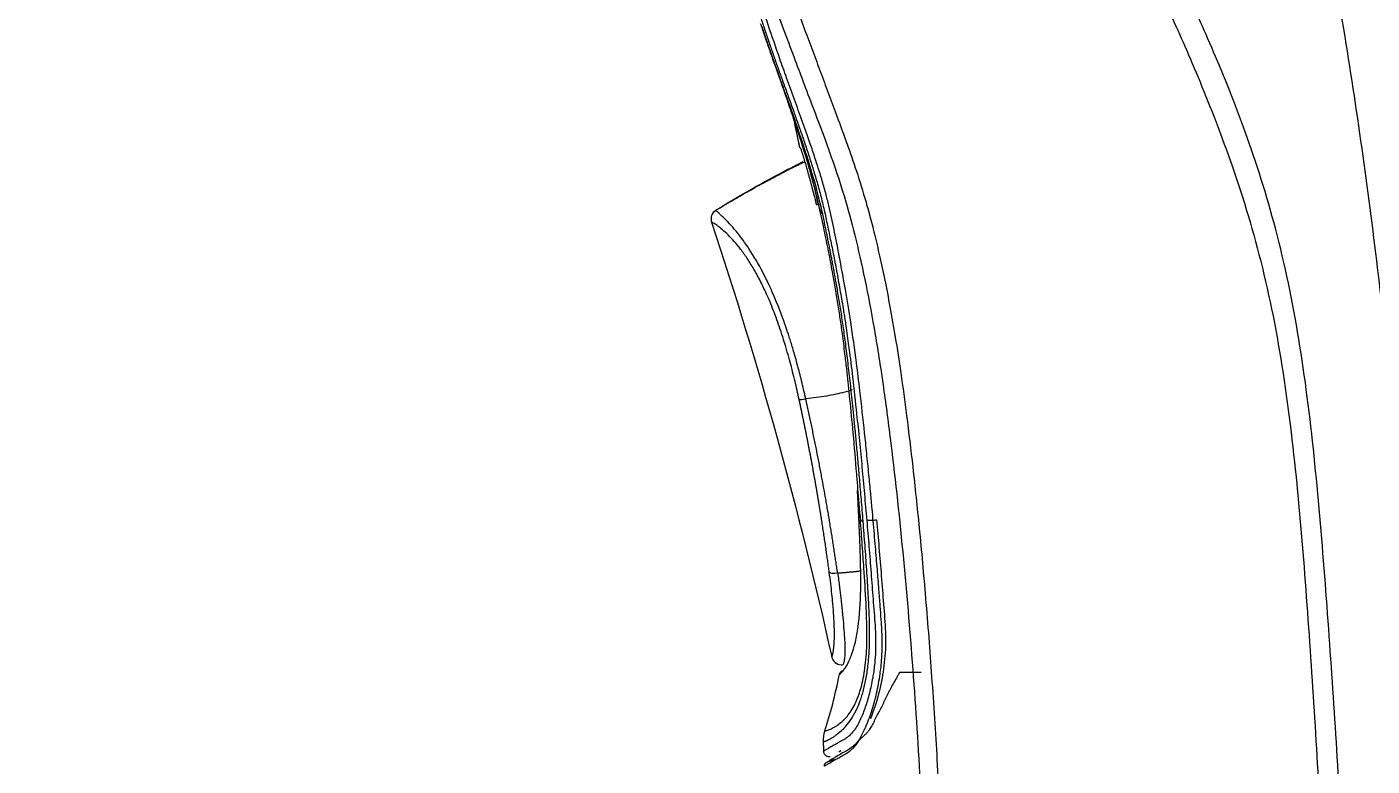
# Model space of a CAD drawing. Extents: x 1777 to 3131, y 3495 to 4487.
# Drawn here: x 2655.3 to 2722.2, y 4021.6 to 4058.4 of the extents above; entities that cross this region are included whole.
import ezdxf

# ---------------------------------------------------------------- set-up
doc = ezdxf.new("R2010")
doc.units = 0
doc.header["$LTSCALE"] = 30
doc.header["$MEASUREMENT"] = 0
doc.layers.add('\\M+5B3DF\\M+5B4E7\\M+5CFDF', color=3, linetype='CONTINUOUS', lineweight=9)

msp = doc.modelspace()

# ---------------------------------------------------------------- linework, layer by layer
at = {"layer": '\\M+5B3DF\\M+5B4E7\\M+5CFDF', "color": 0, "lineweight": -3}
for p, q in [((2689.553, 4049.246), (2689.549, 4049.246)), ((2694.496, 4049.781), (2694.498, 4049.772)), ((2689.344, 4048.664), (2689.339, 4048.664)), ((2689.339, 4048.664), (2689.339, 4048.664)), ((2695.887, 4026.638), (2695.887, 4026.639)), ((2695.887, 4026.638), (2695.887, 4026.638)), ((2695.088, 4021.783), (2695.478, 4021.931))]:
    msp.add_line(p, q, dxfattribs=at)
at = {"layer": '\\M+5B3DF\\M+5B4E7\\M+5CFDF', "color": 0, "lineweight": -3, "extrusion": (0, 0, -1)}
for start, end in [(46.06836, 58.02347), (341.61012, 343.96109)]:
    msp.add_arc((-2689.813, 4048.821, -0.004), 0.5, start, end, dxfattribs=at)
at = {"layer": '\\M+5B3DF\\M+5B4E7\\M+5CFDF', "color": 0, "lineweight": -3, "extrusion": (0, -4.238e-05, 1)}
msp.add_arc((2695.814, 4027.132, -0.15), 0.5, 192.54001, 267.96407, dxfattribs=at)
at = {"layer": '\\M+5B3DF\\M+5B4E7\\M+5CFDF', "color": 0, "lineweight": -3, "extrusion": (9.17373e-06, -4.22539e-05, 1)}
msp.add_arc((2695.814, 4027.132, -0.125), 0.5, 267.96407, 278.38471, dxfattribs=at)
at = {"layer": '\\M+5B3DF\\M+5B4E7\\M+5CFDF', "color": 0, "lineweight": -3, "extrusion": (-1.25434e-05, 3.82857e-05, 1)}
msp.add_arc((2696.398, 4022.869, 0.103), 1.5, 161.62144, 182.89666, dxfattribs=at)
at = {"layer": '\\M+5B3DF\\M+5B4E7\\M+5CFDF', "color": 0, "lineweight": -3}
for centre, major_axis, ratio, start_param, end_param in [((2694.007, 4052.417), (0.225, 0.109), 0.999499, 2.910541, 3.434029), ((2689.818, 4048.822), (0.062, -0.496), 0.999837, 3.576267, 4.909704), ((2694.161, 4039.962), (-0.488, -0.107), 0.14317, 0.319416, 1.273921), ((2695.686, 4031.321), (-0.495, -0.068), 0.217472, 0.203364, 1.401073), ((2695.814, 4027.133), (-0.445, 0.227), 0.999971, 0.690324, 2.007905), ((2695.814, 4027.133), (-0.445, 0.227), 0.999971, 2.007905, 2.18868), ((2695.95, 4026.09), (0.056, -0.244), 1, 3.70047, 4.293646), ((2695.95, 4026.09), (0.056, -0.244), 1, 3.40481, 3.649994)]:
    msp.add_ellipse(centre, major_axis=major_axis, ratio=ratio, start_param=start_param, end_param=end_param, dxfattribs=at)
for points, knots in [([(2669.332, 4161.45), (2669.654, 4160.589), (2670.03, 4159.585), (2670.902, 4157.278), (2671.892, 4154.671), (2673.067, 4151.621), (2674.314, 4148.404), (2674.974, 4146.712), (2677.019, 4141.497), (2678.469, 4137.837), (2681.411, 4130.433), (2682.903, 4126.69), (2685.909, 4119.193), (2687.423, 4115.438), (2690.48, 4107.942), (2692.025, 4104.2), (2695.129, 4096.746), (2696.689, 4093.033), (2699.035, 4087.562), (2699.819, 4085.755), (2701.378, 4082.201), (2702.154, 4080.454), (2703.687, 4077.051), (2704.444, 4075.395), (2705.894, 4072.263), (2706.586, 4070.788), (2707.847, 4068.139), (2708.414, 4066.965), (2709.418, 4064.888), (2709.855, 4063.986), (2710.664, 4062.299), (2711.036, 4061.515), (2711.627, 4060.244), (2711.829, 4059.804), (2712.256, 4058.864), (2712.481, 4058.363), (2713.19, 4056.751), (2713.71, 4055.532), (2714.79, 4052.783), (2715.349, 4051.254), (2716.371, 4047.96), (2716.834, 4046.194), (2717.596, 4042.489), (2717.895, 4040.549), (2718.382, 4036.616), (2718.57, 4034.624), (2718.902, 4030.624), (2719.047, 4028.617), (2719.315, 4024.596), (2719.439, 4022.582), (2719.664, 4018.552), (2719.765, 4016.535), (2720.037, 4010.481), (2720.18, 4006.438), (2720.294, 4002.392)], [0, 0, 0, 0, 0.03125, 0.03125, 0.0625, 0.09375, 0.09375, 0.125, 0.125, 0.1875, 0.1875, 0.25, 0.25, 0.3125, 0.3125, 0.375, 0.375, 0.4375, 0.4375, 0.46875, 0.46875, 0.5, 0.5, 0.53125, 0.53125, 0.5625, 0.5625, 0.59375, 0.59375, 0.625, 0.625, 0.65625, 0.65625, 0.671875, 0.671875, 0.6875, 0.6875, 0.71875, 0.71875, 0.75, 0.75, 0.78125, 0.78125, 0.8125, 0.8125, 0.84375, 0.84375, 0.875, 0.875, 0.90625, 0.90625, 0.9375, 0.9375, 1, 1, 1, 1]), ([(2721.336, 4002.393), (2721.226, 4006.429), (2721.08, 4010.462), (2720.795, 4016.5), (2720.69, 4018.511), (2720.455, 4022.531), (2720.327, 4024.539), (2720.051, 4028.548), (2719.903, 4030.55), (2719.576, 4034.538), (2719.396, 4036.526), (2718.943, 4040.453), (2718.67, 4042.392), (2717.974, 4046.112), (2717.552, 4047.892), (2716.59, 4051.225), (2716.05, 4052.778), (2714.978, 4055.603), (2714.445, 4056.874), (2713.464, 4059.122), (2713.018, 4060.095), (2712.195, 4061.851), (2711.817, 4062.637), (2711.008, 4064.29), (2710.578, 4065.156), (2709.598, 4067.128), (2709.048, 4068.234), (2707.815, 4070.767), (2707.132, 4072.193), (2705.696, 4075.249), (2704.942, 4076.879), (2703.411, 4080.24), (2702.632, 4081.97), (2701.07, 4085.494), (2700.285, 4087.288), (2697.934, 4092.725), (2696.371, 4096.422), (2693.26, 4103.846), (2691.713, 4107.574), (2688.648, 4115.045), (2687.13, 4118.787), (2684.116, 4126.261), (2682.62, 4129.992), (2679.664, 4137.382), (2678.204, 4141.039), (2676.143, 4146.267), (2675.477, 4147.967), (2674.22, 4151.202), (2673.628, 4152.739), (2672.539, 4155.594), (2672.041, 4156.913), (2671.17, 4159.255), (2670.796, 4160.277), (2670.48, 4161.153)], [0, 0, 0, 0, 0.0625, 0.0625, 0.09375, 0.09375, 0.125, 0.125, 0.15625, 0.15625, 0.1875, 0.1875, 0.21875, 0.21875, 0.25, 0.25, 0.28125, 0.28125, 0.3125, 0.3125, 0.34375, 0.34375, 0.375, 0.375, 0.40625, 0.40625, 0.4375, 0.4375, 0.46875, 0.46875, 0.5, 0.5, 0.53125, 0.53125, 0.5625, 0.5625, 0.625, 0.625, 0.6875, 0.6875, 0.75, 0.75, 0.8125, 0.8125, 0.875, 0.875, 0.90625, 0.90625, 0.9375, 0.9375, 0.96875, 0.96875, 1, 1, 1, 1]), ([(2655.948, 4158.153), (2655.979, 4158.073), (2656.043, 4157.91), (2656.144, 4157.65), (2656.251, 4157.372), (2656.366, 4157.075), (2656.489, 4156.758), (2656.619, 4156.418), (2656.759, 4156.055), (2656.909, 4155.666), (2657.068, 4155.25), (2657.239, 4154.805), (2657.421, 4154.329), (2657.616, 4153.82), (2657.823, 4153.277), (2658.045, 4152.698), (2658.28, 4152.082), (2658.529, 4151.43), (2658.791, 4150.741), (2659.068, 4150.016), (2659.358, 4149.256), (2659.662, 4148.458), (2659.981, 4147.622), (2660.316, 4146.745), (2660.665, 4145.827), (2661.03, 4144.871), (2661.408, 4143.88), (2661.798, 4142.856), (2662.199, 4141.804), (2662.609, 4140.726), (2663.028, 4139.627), (2663.455, 4138.506), (2663.892, 4137.36), (2664.342, 4136.178), (2664.81, 4134.949), (2665.3, 4133.662), (2665.816, 4132.308), (2666.359, 4130.881), (2666.933, 4129.376), (2667.538, 4127.787), (2668.177, 4126.11), (2668.85, 4124.344), (2669.559, 4122.484), (2670.304, 4120.529), (2671.084, 4118.481), (2671.896, 4116.349), (2672.73, 4114.162), (2673.568, 4111.963), (2674.393, 4109.799), (2675.194, 4107.698), (2675.97, 4105.661), (2676.728, 4103.673), (2677.471, 4101.724), (2678.198, 4099.815), (2678.908, 4097.954), (2679.598, 4096.141), (2680.274, 4094.367), (2680.944, 4092.609), (2681.616, 4090.846), (2682.295, 4089.06), (2682.986, 4087.247), (2683.687, 4085.406), (2684.396, 4083.544), (2685.109, 4081.673), (2685.818, 4079.81), (2686.517, 4077.972), (2687.2, 4076.177), (2687.859, 4074.447), (2688.496, 4072.773), (2689.116, 4071.141), (2689.729, 4069.527), (2690.336, 4067.926), (2690.937, 4066.338), (2691.529, 4064.769), (2692.105, 4063.24), (2692.65, 4061.792), (2693.151, 4060.457), (2693.608, 4059.235), (2694.036, 4058.094), (2694.439, 4057.018), (2694.819, 4055.991), (2695.199, 4054.968), (2695.598, 4053.901), (2696.029, 4052.732), (2696.496, 4051.399), (2696.898, 4050.135), (2697.217, 4049.003), (2697.462, 4048.048), (2697.712, 4046.971), (2697.968, 4045.768), (2698.231, 4044.422), (2698.502, 4042.884), (2698.781, 4041.077), (2699.072, 4038.921), (2699.379, 4036.345), (2699.697, 4033.305), (2700.014, 4029.816), (2700.311, 4025.961), (2700.575, 4021.841), (2700.805, 4017.488), (2701.007, 4012.825), (2701.187, 4007.762), (2701.281, 4004.232), (2701.33, 4002.394)], [0, 0, 0, 0, 0.003544, 0.007201, 0.01097, 0.014848, 0.018837, 0.022935, 0.027142, 0.031459, 0.035888, 0.040431, 0.045095, 0.049884, 0.054803, 0.059853, 0.065035, 0.070349, 0.07579, 0.08135, 0.087022, 0.092807, 0.09872, 0.104773, 0.110967, 0.117287, 0.123715, 0.130231, 0.136819, 0.143468, 0.150168, 0.156906, 0.163715, 0.170668, 0.177844, 0.185322, 0.193141, 0.201338, 0.209948, 0.219002, 0.228521, 0.238531, 0.249049, 0.260084, 0.271644, 0.283691, 0.296093, 0.308564, 0.320791, 0.332572, 0.343982, 0.355131, 0.366093, 0.376851, 0.387326, 0.397512, 0.40746, 0.417323, 0.427267, 0.437362, 0.447647, 0.458143, 0.468826, 0.479621, 0.490447, 0.501223, 0.511855, 0.522246, 0.532261, 0.542305, 0.552449, 0.562759, 0.573377, 0.584445, 0.595968, 0.607757, 0.619676, 0.631715, 0.643918, 0.656335, 0.669021, 0.682018, 0.695271, 0.708641, 0.722035, 0.735445, 0.742244, 0.74954, 0.757318, 0.765556, 0.774232, 0.783549, 0.793975, 0.806052, 0.820158, 0.836493, 0.855109, 0.875694, 0.897487, 0.920175, 0.944378, 0.971031, 1, 1, 1, 1]), ([(2655.276, 4157.101), (2655.547, 4156.402), (2655.86, 4155.594), (2656.41, 4154.166), (2656.607, 4153.654), (2657.027, 4152.56), (2657.251, 4151.977), (2657.957, 4150.133), (2658.473, 4148.779), (2659.58, 4145.879), (2660.171, 4144.329), (2661.402, 4141.094), (2662.044, 4139.407), (2663.357, 4135.958), (2664.029, 4134.192), (2665.388, 4130.619), (2666.076, 4128.812), (2667.461, 4125.176), (2668.157, 4123.349), (2669.554, 4119.684), (2670.254, 4117.847), (2671.656, 4114.168), (2672.358, 4112.327), (2674.465, 4106.8), (2675.871, 4103.113), (2677.976, 4097.59), (2678.678, 4095.75), (2680.076, 4092.079), (2680.774, 4090.247), (2682.165, 4086.599), (2682.857, 4084.783), (2684.23, 4081.183), (2684.91, 4079.399), (2686.25, 4075.885), (2686.911, 4074.153), (2687.873, 4071.626), (2688.19, 4070.795), (2688.809, 4069.165), (2689.113, 4068.365), (2689.997, 4066.036), (2690.547, 4064.578), (2691.294, 4062.597), (2691.529, 4061.972), (2691.968, 4060.799), (2692.173, 4060.25), (2692.563, 4059.21), (2692.748, 4058.72), (2693.102, 4057.782), (2693.27, 4057.335), (2693.755, 4056.043), (2694.058, 4055.242), (2694.55, 4053.954), (2694.719, 4053.509), (2695.073, 4052.556), (2695.258, 4052.047), (2695.633, 4050.951), (2695.822, 4050.365), (2696.191, 4049.113), (2696.368, 4048.448), (2696.708, 4047.036), (2696.872, 4046.292), (2697.19, 4044.731), (2697.343, 4043.913), (2697.634, 4042.205), (2697.772, 4041.317), (2698.031, 4039.503), (2698.153, 4038.576), (2698.5, 4035.759), (2698.708, 4033.832), (2699.076, 4029.945), (2699.239, 4027.985), (2699.528, 4024.059), (2699.653, 4022.093), (2699.874, 4018.159), (2699.97, 4016.19), (2700.226, 4010.281), (2700.352, 4006.338), (2700.452, 4002.394)], [0, 0, 0, 0, 0.03125, 0.03125, 0.046875, 0.046875, 0.0625, 0.0625, 0.09375, 0.09375, 0.125, 0.125, 0.15625, 0.15625, 0.1875, 0.1875, 0.21875, 0.21875, 0.25, 0.25, 0.28125, 0.28125, 0.3125, 0.3125, 0.375, 0.375, 0.40625, 0.40625, 0.4375, 0.4375, 0.46875, 0.46875, 0.5, 0.5, 0.53125, 0.53125, 0.546875, 0.546875, 0.5625, 0.5625, 0.59375, 0.59375, 0.609375, 0.609375, 0.625, 0.625, 0.640625, 0.640625, 0.65625, 0.65625, 0.6875, 0.6875, 0.703125, 0.703125, 0.71875, 0.71875, 0.734375, 0.734375, 0.75, 0.75, 0.765625, 0.765625, 0.78125, 0.78125, 0.796875, 0.796875, 0.8125, 0.8125, 0.84375, 0.84375, 0.875, 0.875, 0.90625, 0.90625, 0.9375, 0.9375, 1, 1, 1, 1]), ([(2697.392, 4033.783), (2697.373, 4033.985), (2697.331, 4034.444), (2697.259, 4035.213), (2697.17, 4036.139), (2697.07, 4037.141), (2696.923, 4038.545), (2696.755, 4040.053), (2696.53, 4041.902), (2696.291, 4043.607), (2696.019, 4045.247), (2695.808, 4046.407), (2695.661, 4047.19), (2695.551, 4047.759), (2695.441, 4048.309), (2695.317, 4048.896), (2695.181, 4049.494), (2695.019, 4050.131), (2694.84, 4050.759), (2694.66, 4051.345), (2694.468, 4051.941), (2694.199, 4052.743), (2693.848, 4053.728), (2693.455, 4054.81), (2693.087, 4055.821), (2692.656, 4057.033), (2692.225, 4058.301), (2691.798, 4059.548), (2691.489, 4060.44), (2691.238, 4061.161), (2690.755, 4062.552), (2690.14, 4064.279), (2689.392, 4066.315), (2688.837, 4067.816), (2688.187, 4069.558), (2687.442, 4071.543), (2686.604, 4073.766), (2685.674, 4076.225), (2684.653, 4078.92), (2683.14, 4082.907), (2681.213, 4087.98), (2678.983, 4093.86), (2676.97, 4099.166), (2675.177, 4103.882), (2673.612, 4108.004), (2672.274, 4111.529), (2671.163, 4114.456), (2670.278, 4116.784), (2669.621, 4118.517), (2669.19, 4119.653), (2668.295, 4122.016), (2666.983, 4125.48), (2665.316, 4129.893), (2664.024, 4133.316), (2662.698, 4136.835), (2661.297, 4140.551), (2659.825, 4144.442), (2658.624, 4147.598), (2657.678, 4150.072), (2656.957, 4151.938), (2656.429, 4153.28), (2656.055, 4154.222), (2655.802, 4154.857), (2655.646, 4155.247), (2655.572, 4155.431), (2655.548, 4155.492)], [0, 0, 0, 0, 0.003976, 0.009037, 0.015181, 0.02234, 0.029033, 0.04339, 0.053009, 0.067553, 0.080041, 0.090497, 0.096214, 0.100508, 0.105868, 0.11143, 0.117193, 0.123269, 0.130297, 0.136094, 0.141538, 0.149425, 0.163015, 0.17726, 0.192999, 0.207436, 0.232823, 0.251111, 0.25955, 0.267329, 0.277588, 0.307897, 0.319194, 0.331856, 0.345879, 0.361259, 0.378, 0.3961, 0.415561, 0.436382, 0.481194, 0.521892, 0.558479, 0.590959, 0.619335, 0.643607, 0.663774, 0.679837, 0.691795, 0.699649, 0.703397, 0.740803, 0.771616, 0.795835, 0.813454, 0.847523, 0.878173, 0.905401, 0.929204, 0.949582, 0.966531, 0.980047, 0.990129, 0.99678, 1, 1, 1, 1]), ([(2725.395, 4002.393), (2725.349, 4003.853), (2725.252, 4006.772), (2725.031, 4012.61), (2724.762, 4018.446), (2724.43, 4024.281), (2724.144, 4028.653), (2723.817, 4033.031), (2723.411, 4037.766), (2722.887, 4043.046), (2722.19, 4048.97), (2721.356, 4054.952), (2720.389, 4060.872), (2719.305, 4066.595), (2718.135, 4071.995), (2717.13, 4076.12), (2716.339, 4079.139), (2715.694, 4081.498), (2714.999, 4083.924), (2713.988, 4087.279), (2713, 4090.346), (2712.019, 4093.225), (2711.281, 4095.313), (2710.536, 4097.351), (2709.776, 4099.362), (2708.994, 4101.368), (2708.18, 4103.391), (2707.325, 4105.452), (2706.418, 4107.572), (2705.446, 4109.772), (2704.399, 4112.068), (2703.255, 4114.494), (2702.164, 4116.732), (2701.07, 4118.908), (2699.607, 4121.744), (2697.451, 4125.747), (2694.428, 4131.007), (2691.1, 4136.421), (2687.629, 4141.717), (2684.208, 4146.645), (2681.587, 4150.251), (2679.739, 4152.732), (2678.634, 4154.194), (2677.984, 4155.045), (2677.706, 4155.408), (2677.689, 4155.431)], [0, 0, 0, 0, 0.023856, 0.047713, 0.095426, 0.119282, 0.143139, 0.166995, 0.190851, 0.221179, 0.251506, 0.281834, 0.312162, 0.342489, 0.372817, 0.403144, 0.418308, 0.433472, 0.454288, 0.475105, 0.516738, 0.537554, 0.558371, 0.579187, 0.600004, 0.62082, 0.641637, 0.662453, 0.68327, 0.704086, 0.724903, 0.745719, 0.766536, 0.780458, 0.794381, 0.822225, 0.85007, 0.877915, 0.90576, 0.933604, 0.961449, 0.975371, 0.989294, 0.999326, 1, 1, 1, 1]), ([(2655.701, 4154.746), (2655.732, 4154.669), (2655.796, 4154.51), (2655.898, 4154.257), (2656.009, 4153.982), (2656.129, 4153.683), (2656.26, 4153.359), (2656.402, 4153.006), (2656.555, 4152.621), (2656.722, 4152.201), (2656.902, 4151.742), (2657.098, 4151.243), (2657.308, 4150.703), (2657.533, 4150.122), (2657.774, 4149.498), (2658.031, 4148.83), (2658.306, 4148.113), (2658.599, 4147.342), (2658.91, 4146.522), (2659.239, 4145.658), (2659.585, 4144.747), (2659.95, 4143.786), (2660.333, 4142.771), (2660.735, 4141.707), (2661.154, 4140.597), (2661.591, 4139.437), (2662.045, 4138.227), (2662.516, 4136.974), (2663.003, 4135.677), (2663.506, 4134.337), (2664.025, 4132.956), (2664.559, 4131.536), (2665.108, 4130.076), (2665.671, 4128.58), (2666.249, 4127.047), (2666.84, 4125.479), (2667.444, 4123.876), (2668.062, 4122.24), (2668.693, 4120.571), (2669.337, 4118.87), (2669.993, 4117.137), (2670.662, 4115.372), (2671.343, 4113.575), (2672.036, 4111.748), (2672.74, 4109.888), (2673.456, 4107.999), (2674.185, 4106.079), (2674.925, 4104.128), (2675.676, 4102.148), (2676.439, 4100.138), (2677.212, 4098.099), (2677.996, 4096.031), (2678.789, 4093.935), (2679.593, 4091.812), (2680.408, 4089.663), (2681.231, 4087.491), (2682.062, 4085.298), (2682.9, 4083.087), (2683.741, 4080.865), (2684.459, 4078.975), (2685.046, 4077.423), (2685.504, 4076.21), (2685.957, 4075.008), (2686.405, 4073.818), (2686.849, 4072.641), (2687.283, 4071.483), (2687.71, 4070.343), (2688.125, 4069.226), (2688.527, 4068.139), (2688.917, 4067.083), (2689.287, 4066.069), (2689.638, 4065.096), (2689.971, 4064.168), (2690.276, 4063.297), (2690.564, 4062.472), (2690.822, 4061.708), (2691.07, 4060.98), (2691.307, 4060.288), (2691.526, 4059.636), (2691.737, 4059.009), (2691.937, 4058.407), (2692.134, 4057.822), (2692.329, 4057.245), (2692.53, 4056.667), (2692.741, 4056.076), (2692.964, 4055.465), (2693.193, 4054.832), (2693.418, 4054.205), (2693.642, 4053.579), (2693.859, 4052.961), (2694.076, 4052.315), (2694.295, 4051.635), (2694.515, 4050.925), (2694.726, 4050.19), (2694.911, 4049.448), (2695.074, 4048.696), (2695.233, 4047.917), (2695.403, 4047.09), (2695.572, 4046.224), (2695.729, 4045.326), (2695.859, 4044.587), (2695.962, 4043.942), (2696.062, 4043.283), (2696.202, 4042.253), (2696.38, 4040.826), (2696.545, 4039.293), (2696.704, 4037.789), (2696.832, 4036.461), (2696.951, 4035.14), (2697.029, 4034.256), (2697.068, 4033.817)], [0, 0, 0, 0, 0.004064, 0.008338, 0.012822, 0.017515, 0.022417, 0.027527, 0.032846, 0.038374, 0.044111, 0.050058, 0.056216, 0.062585, 0.069164, 0.075952, 0.082946, 0.090152, 0.097572, 0.105204, 0.113045, 0.121092, 0.12935, 0.137821, 0.146504, 0.155392, 0.164494, 0.17381, 0.183336, 0.193072, 0.203021, 0.213179, 0.223549, 0.234132, 0.244925, 0.255929, 0.267144, 0.278572, 0.290209, 0.302057, 0.314116, 0.326385, 0.338865, 0.351555, 0.364455, 0.377566, 0.390888, 0.40442, 0.418161, 0.432112, 0.446275, 0.460646, 0.475227, 0.49002, 0.50502, 0.52023, 0.53565, 0.551277, 0.567115, 0.58316, 0.592044, 0.600928, 0.609812, 0.618697, 0.627579, 0.63646, 0.64534, 0.654216, 0.663094, 0.671969, 0.68084, 0.689715, 0.698586, 0.707459, 0.716333, 0.72521, 0.734098, 0.742981, 0.751867, 0.760754, 0.769643, 0.778535, 0.787431, 0.796331, 0.805231, 0.814129, 0.823024, 0.831921, 0.839262, 0.846596, 0.853929, 0.861261, 0.868588, 0.875901, 0.883207, 0.890525, 0.897862, 0.905201, 0.912528, 0.919862, 0.927195, 0.929512, 0.934403, 0.941873, 0.951919, 0.96455, 0.973562, 0.982471, 0.991284, 1, 1, 1, 1]), ([(2694.67, 4049.576), (2694.637, 4049.715), (2694.567, 4050.011), (2694.451, 4050.467), (2694.318, 4050.962), (2694.114, 4051.68), (2693.817, 4052.652), (2693.415, 4053.882), (2692.979, 4055.14), (2692.607, 4056.187), (2692.311, 4057.024), (2692.063, 4057.735), (2691.893, 4058.231), (2691.796, 4058.515), (2691.789, 4058.533)], [0, 0, 0, 0, 0.037063, 0.079472, 0.122139, 0.170857, 0.275703, 0.395818, 0.542898, 0.69627, 0.787496, 0.878901, 0.992405, 1, 1, 1, 1]), ([(2694.878, 4049.051), (2694.768, 4049.554), (2694.644, 4050.05), (2694.378, 4051.015), (2694.237, 4051.484), (2693.814, 4052.829), (2693.532, 4053.642), (2693.006, 4055.122), (2692.762, 4055.793), (2692.302, 4057.09), (2692.088, 4057.717), (2691.862, 4058.379)], [0, 0, 0, 0, 0.125, 0.125, 0.25, 0.25, 0.5, 0.5, 0.75, 0.75, 1, 1, 1, 1]), ([(2693.758, 4052.373), (2693.759, 4052.372), (2693.76, 4052.369), (2693.762, 4052.365), (2693.763, 4052.362)], [0, 0, 0, 0, 0.309541, 1, 1, 1, 1]), ([(2689.548, 4049.245), (2690.719, 4049.976), (2692.167, 4050.799), (2693.653, 4051.548), (2693.908, 4051.674)], [0, 0, 0, 0, 0.829153, 1, 1, 1, 1]), ([(2689.553, 4049.246), (2689.568, 4049.255), (2689.598, 4049.274), (2689.643, 4049.301), (2689.688, 4049.329), (2689.733, 4049.356), (2689.778, 4049.384), (2689.823, 4049.411), (2689.868, 4049.438), (2689.913, 4049.465), (2689.959, 4049.493), (2690.004, 4049.52), (2690.049, 4049.547), (2690.094, 4049.574), (2690.139, 4049.6), (2690.184, 4049.627), (2690.283, 4049.685), (2690.433, 4049.773), (2690.635, 4049.89), (2690.813, 4049.992), (2690.964, 4050.078), (2691.089, 4050.149), (2691.206, 4050.214), (2691.311, 4050.273), (2691.405, 4050.325), (2691.479, 4050.366), (2691.54, 4050.4), (2691.592, 4050.429), (2691.651, 4050.462), (2691.718, 4050.498), (2691.791, 4050.538), (2691.9, 4050.598), (2692.055, 4050.683), (2692.255, 4050.79), (2692.495, 4050.918), (2692.734, 4051.044), (2692.967, 4051.165), (2693.155, 4051.261), (2693.318, 4051.344), (2693.456, 4051.413), (2693.616, 4051.493), (2693.788, 4051.578), (2693.921, 4051.643), (2693.978, 4051.671)], [0, 0, 0, 0, 0.012191, 0.024343, 0.036456, 0.048527, 0.060557, 0.072545, 0.084489, 0.096388, 0.108243, 0.120052, 0.131814, 0.143529, 0.155196, 0.166815, 0.178385, 0.230939, 0.28116, 0.329027, 0.360957, 0.390419, 0.417434, 0.442029, 0.462401, 0.480625, 0.490508, 0.501789, 0.514472, 0.528561, 0.544058, 0.560963, 0.597832, 0.642639, 0.686634, 0.748749, 0.792868, 0.831797, 0.865552, 0.894142, 0.917574, 0.9651, 1, 1, 1, 1]), ([(2694.033, 4039.864), (2693.998, 4040.017), (2693.931, 4040.315), (2693.827, 4040.749), (2693.725, 4041.158), (2693.624, 4041.542), (2693.526, 4041.899), (2693.431, 4042.231), (2693.34, 4042.537), (2693.254, 4042.816), (2693.173, 4043.069), (2693.097, 4043.296), (2693.029, 4043.497), (2692.968, 4043.671), (2692.713, 4044.381), (2692.23, 4045.564), (2691.482, 4046.95), (2690.746, 4048.023), (2690.268, 4048.561), (2689.978, 4048.857), (2689.823, 4049.005), (2689.704, 4049.114), (2689.619, 4049.188), (2689.566, 4049.234), (2689.557, 4049.242), (2689.553, 4049.246)], [0, 0, 0, 0, 0.028094, 0.054657, 0.079687, 0.103183, 0.125139, 0.145545, 0.164399, 0.181699, 0.197441, 0.211617, 0.224217, 0.235234, 0.244663, 0.35928, 0.465682, 0.563315, 0.6954, 0.7472, 0.798522, 0.849426, 0.899963, 0.950151, 1, 1, 1, 1]), ([(2694.512, 4049.715), (2694.515, 4049.705), (2694.52, 4049.685), (2694.527, 4049.655), (2694.535, 4049.625), (2694.543, 4049.594), (2694.55, 4049.564), (2694.555, 4049.543), (2694.558, 4049.533)], [0, 0, 0, 0, 0.166793, 0.333528, 0.500211, 0.666847, 0.833442, 1, 1, 1, 1]), ([(2696.75, 4033.867), (2696.737, 4034.034), (2696.702, 4034.477), (2696.649, 4035.143), (2696.595, 4035.814), (2696.507, 4036.892), (2696.386, 4038.292), (2696.225, 4039.951), (2696.093, 4041.177), (2695.973, 4042.2), (2695.868, 4043.035), (2695.752, 4043.864), (2695.632, 4044.639), (2695.499, 4045.42), (2695.372, 4046.152), (2695.254, 4046.786), (2695.143, 4047.348), (2695.033, 4047.88), (2694.921, 4048.427), (2694.801, 4048.993), (2694.714, 4049.379), (2694.67, 4049.576)], [0, 0, 0, 0, 0.028529, 0.075685, 0.113972, 0.143867, 0.261493, 0.357044, 0.436102, 0.480933, 0.543093, 0.590575, 0.637651, 0.692424, 0.743147, 0.787074, 0.826678, 0.865668, 0.904545, 0.95121, 1, 1, 1, 1]), ([(2693.702, 4039.839), (2693.668, 4039.992), (2693.603, 4040.289), (2693.496, 4040.748), (2693.382, 4041.211), (2693.21, 4041.869), (2692.974, 4042.699), (2692.653, 4043.672), (2692.312, 4044.57), (2691.966, 4045.355), (2691.625, 4046.03), (2691.286, 4046.612), (2690.951, 4047.113), (2690.621, 4047.541), (2690.305, 4047.893), (2690.013, 4048.177), (2689.755, 4048.395), (2689.583, 4048.523), (2689.474, 4048.597), (2689.409, 4048.637), (2689.362, 4048.661), (2689.35, 4048.663), (2689.344, 4048.664)], [0, 0, 0, 0, 0.029305, 0.056597, 0.087438, 0.117548, 0.182085, 0.246278, 0.306775, 0.361942, 0.413092, 0.462691, 0.514263, 0.56751, 0.625595, 0.689267, 0.758048, 0.832724, 0.873016, 0.914304, 0.956621, 1, 1, 1, 1]), ([(2695.204, 4031.233), (2695.198, 4031.281), (2695.185, 4031.376), (2695.165, 4031.52), (2695.145, 4031.666), (2695.125, 4031.812), (2695.105, 4031.959), (2695.084, 4032.107), (2695.062, 4032.257), (2695.041, 4032.407), (2695.019, 4032.559), (2694.996, 4032.711), (2694.974, 4032.865), (2694.95, 4033.019), (2694.927, 4033.175), (2694.903, 4033.332), (2694.879, 4033.489), (2694.854, 4033.648), (2694.829, 4033.808), (2694.804, 4033.969), (2694.778, 4034.131), (2694.751, 4034.294), (2694.725, 4034.458), (2694.698, 4034.622), (2694.67, 4034.788), (2694.642, 4034.955), (2694.614, 4035.123), (2694.585, 4035.292), (2694.555, 4035.462), (2694.526, 4035.633), (2694.495, 4035.805), (2694.465, 4035.979), (2694.433, 4036.153), (2694.402, 4036.328), (2694.37, 4036.504), (2694.337, 4036.681), (2694.304, 4036.859), (2694.27, 4037.038), (2694.236, 4037.218), (2694.201, 4037.399), (2694.166, 4037.581), (2694.131, 4037.763), (2694.094, 4037.947), (2694.058, 4038.132), (2694.02, 4038.318), (2693.982, 4038.505), (2693.944, 4038.693), (2693.905, 4038.881), (2693.866, 4039.071), (2693.826, 4039.262), (2693.785, 4039.453), (2693.744, 4039.646), (2693.716, 4039.774), (2693.702, 4039.839)], [0, 0, 0, 0, 0.016653, 0.033427, 0.050322, 0.067338, 0.084474, 0.101731, 0.119109, 0.136606, 0.154223, 0.17196, 0.189817, 0.207792, 0.225887, 0.244102, 0.262434, 0.280886, 0.299456, 0.318144, 0.33695, 0.355875, 0.374917, 0.394076, 0.413353, 0.432747, 0.452258, 0.471886, 0.49163, 0.511491, 0.531468, 0.551561, 0.57177, 0.592095, 0.612535, 0.63309, 0.653761, 0.674546, 0.695447, 0.716462, 0.737591, 0.758834, 0.780192, 0.801663, 0.823249, 0.844947, 0.866759, 0.888684, 0.910722, 0.932873, 0.955136, 0.977512, 1, 1, 1, 1]), ([(2696.348, 4040.311), (2696.311, 4040.298), (2696.185, 4040.259), (2695.914, 4040.182), (2695.525, 4040.091), (2695.057, 4040.002), (2694.554, 4039.926), (2694.211, 4039.885), (2694.033, 4039.864)], [0, 0, 0, 0, 0.049745, 0.165041, 0.352835, 0.552721, 0.767398, 1, 1, 1, 1]), ([(2695.617, 4031.203), (2695.61, 4031.252), (2695.596, 4031.349), (2695.575, 4031.495), (2695.554, 4031.641), (2695.532, 4031.787), (2695.51, 4031.933), (2695.488, 4032.079), (2695.466, 4032.226), (2695.443, 4032.373), (2695.421, 4032.519), (2695.398, 4032.666), (2695.375, 4032.813), (2695.351, 4032.96), (2695.328, 4033.108), (2695.304, 4033.255), (2695.28, 4033.403), (2695.256, 4033.55), (2695.231, 4033.698), (2695.207, 4033.846), (2695.182, 4033.994), (2695.157, 4034.142), (2695.131, 4034.291), (2695.106, 4034.439), (2695.08, 4034.588), (2695.054, 4034.736), (2695.028, 4034.885), (2695.001, 4035.034), (2694.975, 4035.183), (2694.948, 4035.332), (2694.921, 4035.482), (2694.893, 4035.631), (2694.866, 4035.781), (2694.838, 4035.931), (2694.81, 4036.08), (2694.782, 4036.23), (2694.753, 4036.38), (2694.724, 4036.531), (2694.696, 4036.681), (2694.666, 4036.831), (2694.637, 4036.982), (2694.607, 4037.133), (2694.577, 4037.283), (2694.547, 4037.434), (2694.517, 4037.585), (2694.486, 4037.736), (2694.455, 4037.888), (2694.424, 4038.039), (2694.393, 4038.19), (2694.361, 4038.342), (2694.33, 4038.494), (2694.298, 4038.646), (2694.265, 4038.797), (2694.233, 4038.95), (2694.2, 4039.102), (2694.167, 4039.254), (2694.134, 4039.406), (2694.1, 4039.559), (2694.067, 4039.711), (2694.044, 4039.813), (2694.033, 4039.864)], [0, 0, 0, 0, 0.016833, 0.033681, 0.050543, 0.067419, 0.08431, 0.101215, 0.118134, 0.135068, 0.152016, 0.168979, 0.185955, 0.202946, 0.219952, 0.236972, 0.254006, 0.271054, 0.288117, 0.305193, 0.322285, 0.33939, 0.35651, 0.373644, 0.390792, 0.407954, 0.425131, 0.442322, 0.459528, 0.476748, 0.493982, 0.51123, 0.528493, 0.54577, 0.563061, 0.580367, 0.597687, 0.615021, 0.63237, 0.649733, 0.667111, 0.684503, 0.701909, 0.719329, 0.736764, 0.754213, 0.771677, 0.789155, 0.806647, 0.824153, 0.841674, 0.859209, 0.876758, 0.894321, 0.911899, 0.929491, 0.947097, 0.964717, 0.982351, 1, 1, 1, 1]), ([(2696.601, 4035.114), (2696.604, 4035.059), (2696.61, 4034.949), (2696.619, 4034.781), (2696.628, 4034.607), (2696.637, 4034.426), (2696.646, 4034.239), (2696.655, 4034.047), (2696.665, 4033.847), (2696.677, 4033.585), (2696.69, 4033.274), (2696.704, 4032.926), (2696.716, 4032.621), (2696.725, 4032.351), (2696.733, 4032.109), (2696.739, 4031.881), (2696.744, 4031.666), (2696.749, 4031.464), (2696.751, 4031.334), (2696.752, 4031.272)], [0, 0, 0, 0, 0.042174, 0.085891, 0.131176, 0.178057, 0.226559, 0.276709, 0.328535, 0.382063, 0.481123, 0.571664, 0.65344, 0.719775, 0.782743, 0.842301, 0.898404, 0.950994, 1, 1, 1, 1]), ([(2696.602, 4035.114), (2696.61, 4035.048), (2696.627, 4034.918), (2696.651, 4034.736), (2696.672, 4034.567), (2696.688, 4034.438), (2696.697, 4034.365), (2696.7, 4034.342)], [0, 0, 0, 0, 0.231187, 0.456662, 0.677132, 0.893312, 1, 1, 1, 1]), ([(2694.9, 4022.793), (2694.901, 4022.793), (2694.903, 4022.794), (2694.917, 4022.798), (2694.938, 4022.805), (2694.966, 4022.814), (2694.999, 4022.826), (2695.038, 4022.84), (2695.081, 4022.858), (2695.126, 4022.878), (2695.174, 4022.901), (2695.224, 4022.927), (2695.274, 4022.956), (2695.324, 4022.985), (2695.373, 4023.016), (2695.421, 4023.047), (2695.466, 4023.078), (2695.509, 4023.109), (2695.549, 4023.138), (2695.586, 4023.166), (2695.619, 4023.191), (2695.648, 4023.214), (2695.673, 4023.235), (2695.694, 4023.252), (2695.71, 4023.266), (2695.722, 4023.276), (2695.73, 4023.282), (2695.809, 4023.35), (2695.969, 4023.498), (2696.223, 4023.802), (2696.475, 4024.21), (2696.702, 4024.708), (2696.89, 4025.276), (2697.011, 4025.791), (2697.085, 4026.226), (2697.133, 4026.589), (2697.169, 4026.954), (2697.199, 4027.412), (2697.214, 4027.933), (2697.209, 4028.703), (2697.182, 4029.423), (2697.133, 4030.362), (2697.07, 4031.345), (2696.983, 4032.568), (2696.92, 4033.367), (2696.889, 4033.766)], [0, 0, 0, 0, 0.025434, 0.04987, 0.07332, 0.095793, 0.117296, 0.137822, 0.157364, 0.175914, 0.19347, 0.210029, 0.225588, 0.240146, 0.253702, 0.266255, 0.277806, 0.288356, 0.297906, 0.306459, 0.314014, 0.320572, 0.326134, 0.330698, 0.334264, 0.336833, 0.338402, 0.338974, 0.387679, 0.436602, 0.483552, 0.528095, 0.568423, 0.605656, 0.624086, 0.643068, 0.665362, 0.682161, 0.714085, 0.743991, 0.796615, 0.820102, 0.881996, 0.941039, 1, 1, 1, 1]), ([(2697.068, 4033.817), (2697.087, 4033.6), (2697.124, 4033.166), (2697.178, 4032.513), (2697.231, 4031.859), (2697.284, 4031.204), (2697.334, 4030.548), (2697.382, 4029.892), (2697.435, 4029.235), (2697.482, 4028.581), (2697.516, 4027.931), (2697.511, 4027.389), (2697.486, 4026.955), (2697.457, 4026.618), (2697.415, 4026.292), (2697.338, 4025.809), (2697.208, 4025.192), (2697, 4024.508), (2696.799, 4023.996), (2696.613, 4023.628), (2696.451, 4023.372), (2696.311, 4023.202), (2696.204, 4023.097), (2696.111, 4023.019), (2696.002, 4022.946), (2695.867, 4022.872), (2695.727, 4022.799), (2695.586, 4022.715), (2695.458, 4022.638), (2695.374, 4022.589), (2695.318, 4022.557), (2695.277, 4022.534), (2695.217, 4022.499), (2695.143, 4022.456), (2695.064, 4022.409), (2694.992, 4022.367), (2694.935, 4022.342), (2694.927, 4022.333), (2694.923, 4022.328)], [0, 0, 0, 0, 0.03055, 0.061101, 0.091654, 0.1222, 0.152722, 0.183312, 0.213866, 0.244289, 0.274443, 0.304375, 0.321134, 0.337856, 0.354587, 0.3714, 0.414743, 0.45815, 0.502063, 0.527571, 0.555762, 0.584072, 0.597417, 0.609923, 0.631884, 0.653956, 0.683469, 0.712994, 0.742476, 0.771966, 0.776616, 0.788079, 0.80636, 0.831461, 0.863376, 0.902078, 0.947597, 1, 1, 1, 1]), ([(2694.96, 4021.586), (2694.96, 4021.587), (2694.96, 4021.588), (2694.961, 4021.589), (2694.963, 4021.592), (2694.969, 4021.596), (2694.979, 4021.603), (2694.997, 4021.613), (2695.025, 4021.63), (2695.067, 4021.654), (2695.126, 4021.687), (2695.207, 4021.733), (2695.315, 4021.795), (2695.454, 4021.875), (2695.627, 4021.976), (2695.838, 4022.1), (2696.043, 4022.207), (2696.218, 4022.328), (2696.367, 4022.451), (2696.517, 4022.619), (2696.674, 4022.854), (2696.809, 4023.097), (2696.934, 4023.35), (2697.037, 4023.581), (2697.148, 4023.848), (2697.273, 4024.18), (2697.411, 4024.616), (2697.571, 4025.228), (2697.714, 4025.971), (2697.807, 4026.764), (2697.837, 4027.345), (2697.841, 4027.727), (2697.835, 4028.034), (2697.82, 4028.404), (2697.786, 4028.928), (2697.731, 4029.606), (2697.67, 4030.436), (2697.593, 4031.418), (2697.499, 4032.553), (2697.429, 4033.356), (2697.391, 4033.783)], [0, 0, 0, 0, 0.003743, 0.010361, 0.019855, 0.032224, 0.047468, 0.065588, 0.086584, 0.110458, 0.137213, 0.166849, 0.199358, 0.234733, 0.27297, 0.31406, 0.358072, 0.379649, 0.399034, 0.428231, 0.449225, 0.472785, 0.493115, 0.51023, 0.524139, 0.549708, 0.576048, 0.603149, 0.652515, 0.690528, 0.717213, 0.732549, 0.742073, 0.758478, 0.781716, 0.811714, 0.848518, 0.892187, 0.94268, 1, 1, 1, 1]), ([(2696.724, 4034.134), (2696.728, 4034.101), (2696.736, 4034.033), (2696.745, 4033.941), (2696.748, 4033.892), (2696.75, 4033.867)], [0, 0, 0, 0, 0.305142, 0.652849, 1, 1, 1, 1]), ([(2696.927, 4031.441), (2696.927, 4031.441), (2696.901, 4031.815), (2696.845, 4032.625), (2696.783, 4033.432), (2696.75, 4033.867)], [0, 0, 0, 0, 0.000049, 0.461872, 1, 1, 1, 1]), ([(2697.472, 4033.827), (2697.433, 4033.821), (2697.392, 4033.816), (2697.313, 4033.808), (2697.278, 4033.806), (2697.212, 4033.804), (2697.178, 4033.804), (2697.115, 4033.808), (2697.087, 4033.811), (2697.068, 4033.817)], [0, 0, 0, 0, 0.25, 0.25, 0.5, 0.5, 0.75, 0.75, 1, 1, 1, 1]), ([(2697.554, 4033.847), (2697.638, 4032.919), (2697.718, 4031.986), (2697.83, 4030.584), (2697.865, 4030.116), (2697.94, 4029.177), (2697.98, 4028.709), (2698.004, 4028.018), (2698.006, 4027.79), (2697.993, 4027.341), (2697.979, 4027.12), (2697.917, 4026.47), (2697.851, 4026.054), (2697.633, 4025.015), (2697.45, 4024.431), (2697.247, 4023.941)], [0, 0, 0, 0, 0.261592, 0.261592, 0.392388, 0.392388, 0.523184, 0.523184, 0.588582, 0.588582, 0.653979, 0.653979, 0.784775, 0.784775, 1, 1, 1, 1]), ([(2697.391, 4033.783), (2697.374, 4033.787), (2697.367, 4033.793), (2697.368, 4033.803), (2697.374, 4033.807), (2697.397, 4033.818), (2697.417, 4033.825), (2697.475, 4033.837), (2697.514, 4033.844), (2697.554, 4033.847)], [0, 0, 0, 0, 0.25, 0.25, 0.5, 0.5, 0.75, 0.75, 1, 1, 1, 1]), ([(2694.975, 4023.342), (2694.975, 4023.342), (2694.977, 4023.342), (2694.989, 4023.344), (2695.004, 4023.347), (2695.023, 4023.351), (2695.056, 4023.358), (2695.115, 4023.373), (2695.23, 4023.41), (2695.392, 4023.488), (2695.6, 4023.615), (2695.821, 4023.783), (2696.099, 4024.047), (2696.385, 4024.445), (2696.62, 4024.975), (2696.808, 4025.534), (2696.981, 4026.316), (2697.065, 4027.263), (2697.08, 4028.053), (2697.071, 4028.8), (2697.025, 4029.927), (2696.966, 4030.86), (2696.927, 4031.441)], [0, 0, 0, 0, 0.028923, 0.055082, 0.078474, 0.099097, 0.116951, 0.168301, 0.219698, 0.289117, 0.352559, 0.411181, 0.46658, 0.554081, 0.602585, 0.632674, 0.700225, 0.770206, 0.805588, 0.839253, 0.899804, 1, 1, 1, 1]), ([(2695.326, 4027.025), (2695.327, 4027.027), (2695.329, 4027.03), (2695.334, 4027.042), (2695.34, 4027.056), (2695.351, 4027.085), (2695.373, 4027.15), (2695.405, 4027.29), (2695.433, 4027.493), (2695.453, 4027.733), (2695.464, 4028.056), (2695.458, 4028.504), (2695.431, 4029.049), (2695.388, 4029.609), (2695.335, 4030.154), (2695.277, 4030.675), (2695.229, 4031.04), (2695.204, 4031.233)], [0, 0, 0, 0, 0.051331, 0.096147, 0.134435, 0.166183, 0.272259, 0.39671, 0.476538, 0.544657, 0.621708, 0.691845, 0.760303, 0.833035, 0.88494, 0.939222, 1, 1, 1, 1]), ([(2695.617, 4031.203), (2695.636, 4031.204), (2695.673, 4031.206), (2695.729, 4031.209), (2695.785, 4031.212), (2695.84, 4031.216), (2695.895, 4031.22), (2695.949, 4031.223), (2696.003, 4031.227), (2696.057, 4031.232), (2696.11, 4031.236), (2696.163, 4031.24), (2696.216, 4031.245), (2696.269, 4031.25), (2696.321, 4031.255), (2696.372, 4031.26), (2696.424, 4031.266), (2696.475, 4031.272), (2696.526, 4031.277), (2696.576, 4031.283), (2696.627, 4031.289), (2696.676, 4031.296), (2696.712, 4031.3), (2696.731, 4031.303), (2696.733, 4031.303)], [0, 0, 0, 0, 0.050462, 0.10057, 0.150332, 0.199752, 0.248838, 0.297597, 0.346034, 0.394156, 0.441969, 0.489479, 0.536691, 0.583612, 0.630248, 0.676603, 0.722684, 0.768495, 0.814043, 0.859333, 0.90437, 0.949158, 0.993703, 1, 1, 1, 1]), ([(2695.617, 4031.203), (2695.634, 4031.084), (2695.666, 4030.857), (2695.708, 4030.536), (2695.743, 4030.248), (2695.774, 4029.989), (2695.8, 4029.756), (2695.823, 4029.544), (2695.842, 4029.352), (2695.859, 4029.177), (2695.875, 4029.017), (2695.907, 4028.675), (2695.943, 4028.225), (2695.971, 4027.778), (2695.991, 4027.363), (2695.975, 4027.027), (2695.948, 4026.824), (2695.917, 4026.713), (2695.895, 4026.654), (2695.89, 4026.644), (2695.887, 4026.639)], [0, 0, 0, 0, 0.035431, 0.067228, 0.095955, 0.122066, 0.145935, 0.167871, 0.188132, 0.206932, 0.224452, 0.240843, 0.32248, 0.388522, 0.444133, 0.564315, 0.691974, 0.786543, 0.889452, 1, 1, 1, 1]), ([(2696.733, 4029.775), (2696.73, 4029.715), (2696.718, 4029.492), (2696.692, 4029.134), (2696.652, 4028.745), (2696.585, 4028.241), (2696.476, 4027.677), (2696.332, 4027.194), (2696.201, 4026.868), (2696.086, 4026.635), (2695.972, 4026.448), (2695.879, 4026.321), (2695.805, 4026.233), (2695.759, 4026.185), (2695.728, 4026.154), (2695.717, 4026.145), (2695.712, 4026.139)], [0, 0, 0, 0, 0.020642, 0.076183, 0.125578, 0.16409, 0.272341, 0.373871, 0.446246, 0.527857, 0.615633, 0.71433, 0.791889, 0.876819, 0.934329, 1, 1, 1, 1]), ([(2695.712, 4026.139), (2695.711, 4026.139), (2695.71, 4026.139), (2695.708, 4026.139), (2695.707, 4026.139), (2695.706, 4026.138), (2695.705, 4026.138), (2695.705, 4026.138), (2695.705, 4026.138), (2695.705, 4026.138)], [0, 0, 0, 0, 0.136659, 0.275404, 0.416224, 0.559107, 0.70404, 0.851009, 1, 1, 1, 1]), ([(2695.705, 4026.138), (2695.705, 4026.138), (2695.705, 4026.138), (2695.705, 4026.138), (2695.706, 4026.138), (2695.707, 4026.139), (2695.708, 4026.139), (2695.709, 4026.139), (2695.71, 4026.139), (2695.711, 4026.139), (2695.712, 4026.139)], [0, 0, 0, 0, 0.131165, 0.260588, 0.38826, 0.514169, 0.638306, 0.760663, 0.88123, 1, 1, 1, 1]), ([(2695.712, 4026.139), (2695.712, 4026.142), (2695.713, 4026.148), (2695.715, 4026.156), (2695.718, 4026.164), (2695.72, 4026.172), (2695.723, 4026.181), (2695.727, 4026.189), (2695.731, 4026.197), (2695.735, 4026.206), (2695.739, 4026.214), (2695.744, 4026.222), (2695.749, 4026.23), (2695.755, 4026.238), (2695.761, 4026.246), (2695.767, 4026.254), (2695.773, 4026.261), (2695.783, 4026.271), (2695.794, 4026.282), (2695.809, 4026.294), (2695.824, 4026.304), (2695.84, 4026.313), (2695.855, 4026.32), (2695.87, 4026.326), (2695.883, 4026.33), (2695.893, 4026.334), (2695.902, 4026.336), (2695.908, 4026.337), (2695.91, 4026.337)], [0, 0, 0, 0, 0.027897, 0.056289, 0.085171, 0.114536, 0.144374, 0.174674, 0.205426, 0.236615, 0.268226, 0.300242, 0.332644, 0.365413, 0.398527, 0.431961, 0.465693, 0.499694, 0.564475, 0.627819, 0.689593, 0.749693, 0.809594, 0.861983, 0.907021, 0.944904, 0.975832, 1, 1, 1, 1]), ([(2698.707, 4026.259), (2698.679, 4026.21), (2698.651, 4026.161), (2698.596, 4026.063), (2698.568, 4026.014), (2698.486, 4025.869), (2698.432, 4025.773), (2698.327, 4025.583), (2698.276, 4025.488), (2698.203, 4025.348), (2698.179, 4025.301), (2698.133, 4025.208), (2698.11, 4025.162), (2698.076, 4025.093), (2698.065, 4025.07), (2698.043, 4025.025), (2698.032, 4025.002), (2698, 4024.935), (2697.978, 4024.89), (2697.936, 4024.802), (2697.915, 4024.759), (2697.873, 4024.673), (2697.853, 4024.63), (2697.79, 4024.505), (2697.747, 4024.423), (2697.661, 4024.262), (2697.618, 4024.184), (2697.575, 4024.108)], [0, 0, 0, 0, 0.0625, 0.0625, 0.125, 0.125, 0.25, 0.25, 0.375, 0.375, 0.4375, 0.4375, 0.5, 0.5, 0.53125, 0.53125, 0.5625, 0.5625, 0.625, 0.625, 0.6875, 0.6875, 0.75, 0.75, 0.875, 0.875, 1, 1, 1, 1]), ([(2698.707, 4026.259), (2698.725, 4026.259), (2699.014, 4026.259), (2699.366, 4026.26), (2699.715, 4026.262), (2699.768, 4026.262)], [0, 0, 0, 0, 0.053276, 0.8556, 1, 1, 1, 1]), ([(2697.575, 4024.108), (2697.553, 4024.06), (2697.51, 4023.965), (2697.446, 4023.832), (2697.381, 4023.709), (2697.317, 4023.594), (2697.253, 4023.489), (2697.179, 4023.378), (2697.094, 4023.265), (2696.966, 4023.121), (2696.825, 4022.998), (2696.729, 4022.922), (2696.7, 4022.9)], [0, 0, 0, 0, 0.088318, 0.174939, 0.259636, 0.342312, 0.422938, 0.501522, 0.613356, 0.717359, 0.912633, 1, 1, 1, 1]), ([(2696.716, 4022.935), (2696.649, 4022.839), (2696.581, 4022.754), (2696.446, 4022.613), (2696.379, 4022.555), (2696.185, 4022.412), (2696.062, 4022.352), (2695.839, 4022.223), (2695.737, 4022.162), (2695.46, 4021.998), (2695.317, 4021.916), (2695.222, 4021.861), (2695.218, 4021.859), (2695.215, 4021.857)], [0, 0, 0, 0, 0.098566, 0.098566, 0.197132, 0.197132, 0.394263, 0.394263, 0.591395, 0.591395, 0.985659, 0.985659, 1, 1, 1, 1]), ([(2695.247, 4022.044), (2695.225, 4022.042), (2695.203, 4022.043), (2695.161, 4022.049), (2695.141, 4022.054), (2695.103, 4022.067), (2695.085, 4022.076), (2695.052, 4022.095), (2695.038, 4022.106), (2695.018, 4022.123), (2695.012, 4022.129), (2695, 4022.142), (2694.994, 4022.149), (2694.976, 4022.171), (2694.965, 4022.188), (2694.947, 4022.224), (2694.939, 4022.243), (2694.928, 4022.284), (2694.924, 4022.306), (2694.923, 4022.328)], [0, 0, 0, 0, 0.125, 0.125, 0.25, 0.25, 0.375, 0.375, 0.5, 0.5, 0.5625, 0.5625, 0.625, 0.625, 0.75, 0.75, 0.875, 0.875, 1, 1, 1, 1]), ([(2694.96, 4021.586), (2694.96, 4021.586), (2694.959, 4021.603), (2694.961, 4021.638), (2694.983, 4021.699), (2695.028, 4021.751), (2695.069, 4021.775), (2695.088, 4021.783)], [0, 0, 0, 0, 0.000621, 0.264444, 0.528267, 0.79209, 1, 1, 1, 1]), ([(2694.961, 4021.62), (2694.963, 4021.635), (2694.971, 4021.667), (2694.995, 4021.715), (2695.036, 4021.757), (2695.071, 4021.776), (2695.091, 4021.784)], [0, 0, 0, 0, 0.211136, 0.452914, 0.718448, 1, 1, 1, 1]), ([(2695.78, 4022.346), (2695.775, 4022.343), (2695.767, 4022.338), (2695.757, 4022.332), (2695.748, 4022.327), (2695.742, 4022.323), (2695.738, 4022.321), (2695.736, 4022.319), (2695.734, 4022.318), (2695.731, 4022.317), (2695.728, 4022.315), (2695.724, 4022.312), (2695.72, 4022.31), (2695.715, 4022.307), (2695.709, 4022.303), (2695.702, 4022.299), (2695.696, 4022.296), (2695.69, 4022.293), (2695.688, 4022.291), (2695.686, 4022.29)], [0, 0, 0, 0, 0.146854, 0.268631, 0.365086, 0.436022, 0.48129, 0.500797, 0.519738, 0.544647, 0.575539, 0.612428, 0.655335, 0.70428, 0.75929, 0.833505, 0.898389, 0.953898, 1, 1, 1, 1])]:
    msp.add_open_spline(points, degree=3, knots=knots, dxfattribs=at)
for points, degree in [([(2693.376, 4053.987), (2693.499, 4053.448), (2693.616, 4052.907), (2693.729, 4052.365)], 3), ([(2693.449, 4053.665), (2693.545, 4053.233), (2693.639, 4052.798), (2693.73, 4052.363)], 3), ([(2693.763, 4052.362), (2693.764, 4052.36), (2693.767, 4052.355), (2693.771, 4052.344), (2693.778, 4052.327), (2693.786, 4052.305), (2693.797, 4052.273), (2693.812, 4052.23), (2693.831, 4052.171), (2693.856, 4052.093), (2693.889, 4051.987), (2693.932, 4051.845), (2693.991, 4051.647), (2694.07, 4051.371), (2694.166, 4051.029), (2694.26, 4050.686), (2694.366, 4050.289), (2694.45, 4049.961), (2694.496, 4049.781)], 3), ([(2694.269, 4051.228), (2694.397, 4050.667), (2694.518, 4050.111), (2694.633, 4049.561)], 3), ([(2694.496, 4049.781), (2694.498, 4049.774), (2694.501, 4049.759), (2694.507, 4049.737), (2694.511, 4049.723), (2694.512, 4049.715)], 3), ([(2694.498, 4049.773), (2694.514, 4049.706)], 1), ([(2694.558, 4049.533), (2694.582, 4049.542), (2694.607, 4049.552), (2694.633, 4049.561)], 3), ([(2689.339, 4048.664), (2691.701, 4041.558), (2693.7, 4034.333), (2695.326, 4027.024)], 3), ([(2696.889, 4033.766), (2696.858, 4034.144), (2696.799, 4034.867), (2696.717, 4035.856), (2696.638, 4036.761), (2696.563, 4037.591), (2696.491, 4038.354), (2696.422, 4039.05), (2696.358, 4039.677), (2696.297, 4040.246), (2696.239, 4040.774), (2696.181, 4041.277), (2696.122, 4041.775), (2696.063, 4042.252), (2696.007, 4042.69), (2695.951, 4043.102), (2695.895, 4043.502), (2695.837, 4043.896), (2695.775, 4044.29), (2695.712, 4044.676), (2695.649, 4045.047), (2695.59, 4045.397), (2695.533, 4045.724), (2695.48, 4046.023), (2695.43, 4046.299), (2695.382, 4046.558), (2695.335, 4046.804), (2695.288, 4047.042), (2695.241, 4047.279), (2695.195, 4047.512), (2695.15, 4047.737), (2695.105, 4047.961), (2695.056, 4048.201), (2695.003, 4048.463), (2694.944, 4048.746), (2694.9, 4048.947), (2694.878, 4049.051)], 3), ([(2696.591, 4035.306), (2696.595, 4035.242), (2696.598, 4035.178), (2696.602, 4035.114)], 3), ([(2696.752, 4031.272), (2696.753, 4031.195), (2696.755, 4031.037), (2696.756, 4030.783), (2696.754, 4030.516), (2696.75, 4030.249), (2696.742, 4029.996), (2696.736, 4029.846), (2696.733, 4029.775)], 3), ([(2695.326, 4027.024), (2695.326, 4027.024), (2695.326, 4027.024), (2695.326, 4027.025)], 3), ([(2694.975, 4023.342), (2695.26, 4024.2), (2695.506, 4025.12), (2695.705, 4026.138)], 3), ([(2695.842, 4026.314), (2695.833, 4026.311)], 1), ([(2694.9, 4022.793), (2694.908, 4022.638), (2694.916, 4022.483), (2694.923, 4022.328)], 3), ([(2695.088, 4021.783), (2695.088, 4021.782), (2695.129, 4021.807), (2695.213, 4021.856)], 3)]:
    msp.add_open_spline(points, degree=degree, dxfattribs=at)
for points, weights in [([(2694.67, 4049.576), (2694.672, 4049.382), (2694.743, 4049.203), (2694.878, 4049.051)], [1.01100768952, 0.992399032811, 0.997384026517, 1.02596267063]), ([(2696.75, 4033.867), (2696.752, 4033.828), (2696.799, 4033.794), (2696.889, 4033.766)], [1.00652485818, 0.995013096564, 0.998733925278, 1.01768734432])]:
    msp.add_rational_spline(points, weights, degree=3, dxfattribs=at)

doc.saveas('drawing.dxf')
